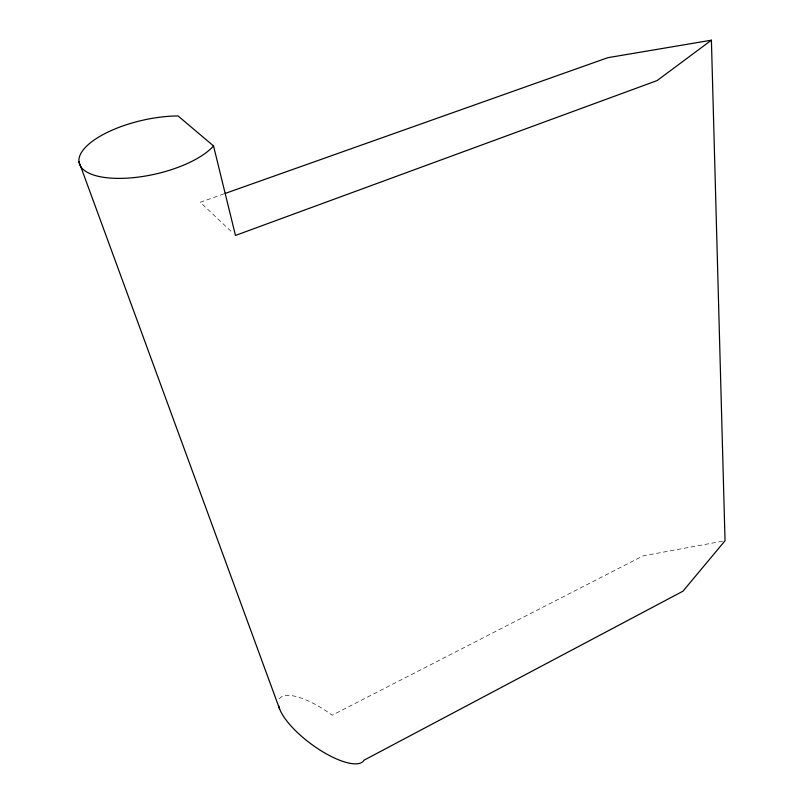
<?xml version="1.0" encoding="UTF-8"?>
<svg xmlns="http://www.w3.org/2000/svg" width="804" height="804" viewBox="0 0 804 804"><rect width="100%" height="100%" fill="white"/><g stroke="black" fill="none" stroke-linecap="round" stroke-linejoin="round"><path stroke-width="0.6" stroke-dasharray="4.02 3.01" d="M223.874 193.895L200.246 202.276L232.758 232.889M722.595 541.203L643.099 555.865L332.163 715.198A52.3 17.829 36.5 0 0 278.475 701.209"/><path stroke-width="1.21" d="M278.586 705.52A52.3 17.829 36.5 0 0 319.54 749.78A52.3 17.829 36.5 0 0 364.071 760.172L682.968 591.191L725.037 540.75L711.409 40.2L657.099 80.581L235.471 235.441L213.532 145.936L178.046 115.937A71.596 27.648 -12.7 0 0 84.953 147.866A71.596 27.648 -12.7 0 0 121.052 178.377A71.596 27.648 -12.7 0 0 213.532 145.936M225.06 193.473L607.814 57.687L711.409 40.2M78.963 161.704L279.601 708.957"/></g></svg>
